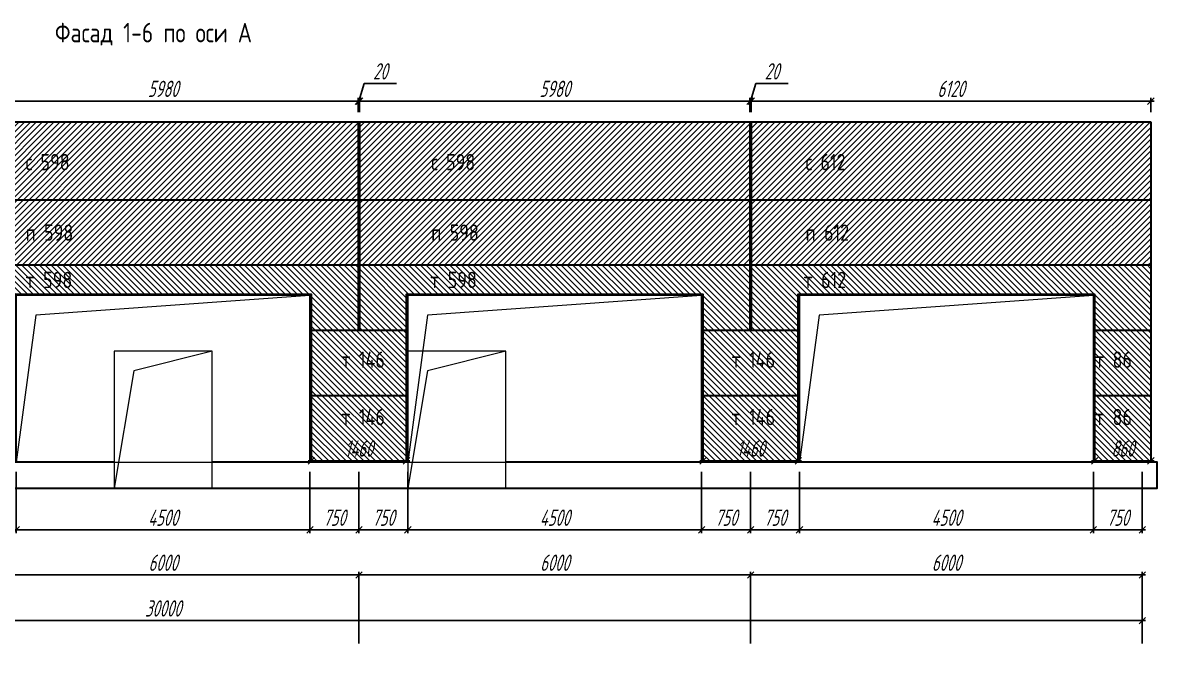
# Model space of a CAD drawing. Header units: millimetres. Extents: x -351329 to 406471, y -253833 to 111767.
# Drawn here: x 25738 to 43119, y -39212 to -29552 of the extents above; entities that cross this region are included whole.
import ezdxf

# ---------------------------------------------------------------- set-up
doc = ezdxf.new("R2010")
doc.units = ezdxf.units.MM
for name, color, linetype, lineweight in [('_Окна_двери', 131, 'Continuous', 15), ('_Оси', 90, 'Continuous', 13), ('_Размеры', 120, 'Continuous', 13), ('_Сендвичи', 230, 'Continuous', 30), ('_Стены', 7, 'Continuous', 30), ('_Текст', 141, 'Continuous', 20), ('выноска', 7, 'Continuous', 13), ('Нумерация RAL 2003', 2, 'Continuous', 30), ('Нумерация RAL 7024', 91, 'Continuous', 30)]:
    doc.layers.add(name, color=color, linetype=linetype, lineweight=lineweight)
doc.layers.add('RAL 2003', color=7, linetype='Continuous', lineweight=15, true_color=0xfa842b)
doc.layers.add('RAL 7024', color=7, linetype='Continuous', lineweight=15, true_color=0x474a50)
doc.styles.add('Museo sans', font='CS_Gost2304.shx')
doc.styles.add('СПДС_размеры', font='spdswin.shx', dxfattribs={"width": 0.8, "oblique": 15})
doc.dimstyles.new('СПДС', dxfattribs={"dimtxt": 2.5, "dimasz": 1, "dimexe": 0.5, "dimexo": 1.5, "dimtad": 1, "dimdec": 0, "dimtxsty": 'СПДС_размеры', "dimblk": 'OBLIQUE', "dimcen": 2.5, "dimdle": 0.5, "dimadec": 8, "dimazin": 0, "dimtfac": 1, "dimtdec": 0, "dimtix": 1, "dimtmove": 0, "dimatfit": 3, "dimfxl": 1, "dimarcsym": 0})

# ---------------------------------------------------------------- blocks, each defined once
blk = doc.blocks.new('_Oblique')
at = {"layer": 'выноска', "color": 0, "lineweight": -2}
blk.add_line((-0.5, -0.5), (0.5, 0.5), dxfattribs=at)
blk = doc.blocks.new('*D244')
at = {"layer": '_Оси', "color": 0, "lineweight": -2, "transparency": 16777216}
for p, q in [((12839, -38712), (42939, -38712)), ((12889, -39062), (12889, -38662)), ((42889, -39062), (42889, -38662))]:
    blk.add_line(p, q, dxfattribs=at)
at = {"layer": 'Defpoints', "color": 0, "transparency": 16777216}
for p in [(42889, -38712), (12889, -39212), (42889, -39212)]:
    blk.add_point(p, dxfattribs=at)
at = {"layer": '_Оси', "color": 0, "lineweight": -2, "transparency": 16777216, "xscale": 100, "yscale": 100, "zscale": 100, "rotation": 180}
blk.add_blockref('_Oblique', (12889, -38712), dxfattribs=at)
at = {"layer": '_Оси', "color": 0, "lineweight": -2, "transparency": 16777216, "xscale": 100, "yscale": 100, "zscale": 100}
blk.add_blockref('_Oblique', (42889, -38712), dxfattribs=at)
at = {"layer": '_Оси', "color": 0, "lineweight": 25, "transparency": 16777216, "insert": (27889, -38524.5), "char_height": 250, "attachment_point": 5, "style": 'СПДС_размеры'}
blk.add_mtext('30000', dxfattribs=at)
blk = doc.blocks.new('*D247')
at = {"layer": '_Оси', "color": 0, "lineweight": -2, "transparency": 16777216}
for p, q in [((24839, -38012), (30939, -38012)), ((24889, -39062), (24889, -37962)), ((30889, -39062), (30889, -37962))]:
    blk.add_line(p, q, dxfattribs=at)
at = {"layer": 'Defpoints', "color": 0, "transparency": 16777216}
for p in [(30889, -38012), (24889, -39212), (30889, -39212)]:
    blk.add_point(p, dxfattribs=at)
at = {"layer": '_Оси', "color": 0, "lineweight": -2, "transparency": 16777216, "xscale": 100, "yscale": 100, "zscale": 100, "rotation": 180}
blk.add_blockref('_Oblique', (24889, -38012), dxfattribs=at)
at = {"layer": '_Оси', "color": 0, "lineweight": -2, "transparency": 16777216, "xscale": 100, "yscale": 100, "zscale": 100}
blk.add_blockref('_Oblique', (30889, -38012), dxfattribs=at)
at = {"layer": '_Оси', "color": 0, "lineweight": 25, "transparency": 16777216, "insert": (27889, -37824.5), "char_height": 250, "attachment_point": 5, "style": 'СПДС_размеры'}
blk.add_mtext('6000', dxfattribs=at)
blk = doc.blocks.new('*D248')
at = {"layer": '_Оси', "color": 0, "lineweight": -2, "transparency": 16777216}
for p, q in [((30839, -38012), (36939, -38012)), ((30889, -39062), (30889, -37962)), ((36889, -39062), (36889, -37962))]:
    blk.add_line(p, q, dxfattribs=at)
at = {"layer": 'Defpoints', "color": 0, "transparency": 16777216}
for p in [(36889, -38012), (30889, -39212), (36889, -39212)]:
    blk.add_point(p, dxfattribs=at)
at = {"layer": '_Оси', "color": 0, "lineweight": -2, "transparency": 16777216, "xscale": 100, "yscale": 100, "zscale": 100, "rotation": 180}
blk.add_blockref('_Oblique', (30889, -38012), dxfattribs=at)
at = {"layer": '_Оси', "color": 0, "lineweight": -2, "transparency": 16777216, "xscale": 100, "yscale": 100, "zscale": 100}
blk.add_blockref('_Oblique', (36889, -38012), dxfattribs=at)
at = {"layer": '_Оси', "color": 0, "lineweight": 25, "transparency": 16777216, "insert": (33889, -37824.5), "char_height": 250, "attachment_point": 5, "style": 'СПДС_размеры'}
blk.add_mtext('6000', dxfattribs=at)
blk = doc.blocks.new('*D249')
at = {"layer": '_Оси', "color": 0, "lineweight": -2, "transparency": 16777216}
for p, q in [((36839, -38012), (42939, -38012)), ((36889, -39062), (36889, -37962)), ((42889, -39062), (42889, -37962))]:
    blk.add_line(p, q, dxfattribs=at)
at = {"layer": 'Defpoints', "color": 0, "transparency": 16777216}
for p in [(42889, -38012), (36889, -39212), (42889, -39212)]:
    blk.add_point(p, dxfattribs=at)
at = {"layer": '_Оси', "color": 0, "lineweight": -2, "transparency": 16777216, "xscale": 100, "yscale": 100, "zscale": 100, "rotation": 180}
blk.add_blockref('_Oblique', (36889, -38012), dxfattribs=at)
at = {"layer": '_Оси', "color": 0, "lineweight": -2, "transparency": 16777216, "xscale": 100, "yscale": 100, "zscale": 100}
blk.add_blockref('_Oblique', (42889, -38012), dxfattribs=at)
at = {"layer": '_Оси', "color": 0, "lineweight": 25, "transparency": 16777216, "insert": (39889, -37824.5), "char_height": 250, "attachment_point": 5, "style": 'СПДС_размеры'}
blk.add_mtext('6000', dxfattribs=at)
blk = doc.blocks.new('*U250')
at = {"color": 0, "ltscale": 100}
blk.add_lwpolyline([(0, 0), (4500, 0), (4500, 2550), (0, 2550)], close=True, dxfattribs=at)
blk.add_lwpolyline([(4500, 2550), (300, 2250), (0, 0)], dxfattribs=at)
blk = doc.blocks.new('*U251')
at = {"color": 0, "ltscale": 100}
blk.add_lwpolyline([(0, 0), (1500, 0), (1500, 2100), (0, 2100)], close=True, dxfattribs=at)
blk.add_lwpolyline([(1500, 2100), (300, 1800), (0, 0)], dxfattribs=at)
blk = doc.blocks.new('*D268')
at = {"layer": '_Размеры', "color": 0, "lineweight": -2, "ltscale": 100, "transparency": 16777216}
for p, q in [((24849, -30753), (30929, -30753)), ((24899, -30923), (24899, -30703)), ((30879, -30923), (30879, -30703))]:
    blk.add_line(p, q, dxfattribs=at)
at = {"layer": 'Defpoints', "color": 0, "ltscale": 100, "transparency": 16777216}
for p in [(30879, -30753), (24899, -31073), (30879, -31073)]:
    blk.add_point(p, dxfattribs=at)
at = {"layer": '_Размеры', "color": 0, "lineweight": -2, "ltscale": 100, "transparency": 16777216, "xscale": 100, "yscale": 100, "zscale": 100, "rotation": 180}
blk.add_blockref('_Oblique', (24899, -30753), dxfattribs=at)
at = {"layer": '_Размеры', "color": 0, "lineweight": -2, "ltscale": 100, "transparency": 16777216, "xscale": 100, "yscale": 100, "zscale": 100}
blk.add_blockref('_Oblique', (30879, -30753), dxfattribs=at)
at = {"layer": '_Размеры', "color": 0, "ltscale": 100, "transparency": 16777216, "insert": (27889, -30565.5), "char_height": 250, "attachment_point": 5, "style": 'СПДС_размеры'}
blk.add_mtext('5980', dxfattribs=at)
blk = doc.blocks.new('*D269')
at = {"layer": '_Размеры', "color": 0, "lineweight": -2, "ltscale": 100, "transparency": 16777216}
for p, q in [((30889, -30753), (30970, -30484)), ((30970, -30484), (31463, -30484)), ((30879, -30753), (30779, -30753)), ((30879, -30923), (30879, -30703)), ((30879, -30753), (30899, -30753)), ((30879, -30753), (30899, -30753)), ((30899, -30923), (30899, -30703)), ((30899, -30753), (30999, -30753))]:
    blk.add_line(p, q, dxfattribs=at)
at = {"layer": 'Defpoints', "color": 0, "ltscale": 100, "transparency": 16777216}
for p in [(30899, -30753), (30879, -31073), (30899, -31073)]:
    blk.add_point(p, dxfattribs=at)
at = {"layer": '_Размеры', "color": 0, "lineweight": -2, "ltscale": 100, "transparency": 16777216, "xscale": 100, "yscale": 100, "zscale": 100}
blk.add_blockref('_Oblique', (30879, -30753), dxfattribs=at)
at = {"layer": '_Размеры', "color": 0, "lineweight": -2, "ltscale": 100, "transparency": 16777216, "xscale": 100, "yscale": 100, "zscale": 100, "rotation": 180}
blk.add_blockref('_Oblique', (30899, -30753), dxfattribs=at)
at = {"layer": '_Размеры', "color": 0, "ltscale": 100, "transparency": 16777216, "insert": (31216, -30297), "char_height": 250, "attachment_point": 5, "style": 'СПДС_размеры'}
blk.add_mtext('20', dxfattribs=at)
blk = doc.blocks.new('*D270')
at = {"layer": '_Размеры', "color": 0, "lineweight": -2, "ltscale": 100, "transparency": 16777216}
for p, q in [((30849, -30753), (36929, -30753)), ((30899, -30923), (30899, -30703)), ((36879, -30923), (36879, -30703))]:
    blk.add_line(p, q, dxfattribs=at)
at = {"layer": 'Defpoints', "color": 0, "ltscale": 100, "transparency": 16777216}
for p in [(36879, -30753), (30899, -31073), (36879, -31073)]:
    blk.add_point(p, dxfattribs=at)
at = {"layer": '_Размеры', "color": 0, "lineweight": -2, "ltscale": 100, "transparency": 16777216, "xscale": 100, "yscale": 100, "zscale": 100, "rotation": 180}
blk.add_blockref('_Oblique', (30899, -30753), dxfattribs=at)
at = {"layer": '_Размеры', "color": 0, "lineweight": -2, "ltscale": 100, "transparency": 16777216, "xscale": 100, "yscale": 100, "zscale": 100}
blk.add_blockref('_Oblique', (36879, -30753), dxfattribs=at)
at = {"layer": '_Размеры', "color": 0, "ltscale": 100, "transparency": 16777216, "insert": (33889, -30565.5), "char_height": 250, "attachment_point": 5, "style": 'СПДС_размеры'}
blk.add_mtext('5980', dxfattribs=at)
blk = doc.blocks.new('*D271')
at = {"layer": '_Размеры', "color": 0, "lineweight": -2, "ltscale": 100, "transparency": 16777216}
for p, q in [((36889, -30753), (36970, -30484)), ((36970, -30484), (37463, -30484)), ((36879, -30753), (36779, -30753)), ((36879, -30923), (36879, -30703)), ((36879, -30753), (36899, -30753)), ((36879, -30753), (36899, -30753)), ((36899, -30923), (36899, -30703)), ((36899, -30753), (36999, -30753))]:
    blk.add_line(p, q, dxfattribs=at)
at = {"layer": 'Defpoints', "color": 0, "ltscale": 100, "transparency": 16777216}
for p in [(36899, -30753), (36879, -31073), (36899, -31073)]:
    blk.add_point(p, dxfattribs=at)
at = {"layer": '_Размеры', "color": 0, "lineweight": -2, "ltscale": 100, "transparency": 16777216, "xscale": 100, "yscale": 100, "zscale": 100}
blk.add_blockref('_Oblique', (36879, -30753), dxfattribs=at)
at = {"layer": '_Размеры', "color": 0, "lineweight": -2, "ltscale": 100, "transparency": 16777216, "xscale": 100, "yscale": 100, "zscale": 100, "rotation": 180}
blk.add_blockref('_Oblique', (36899, -30753), dxfattribs=at)
at = {"layer": '_Размеры', "color": 0, "ltscale": 100, "transparency": 16777216, "insert": (37216, -30297), "char_height": 250, "attachment_point": 5, "style": 'СПДС_размеры'}
blk.add_mtext('20', dxfattribs=at)
blk = doc.blocks.new('*D272')
at = {"layer": '_Размеры', "color": 0, "lineweight": -2, "ltscale": 100, "transparency": 16777216}
for p, q in [((36849, -30753), (43069, -30753)), ((36899, -30923), (36899, -30703)), ((43019, -30923), (43019, -30703))]:
    blk.add_line(p, q, dxfattribs=at)
at = {"layer": 'Defpoints', "color": 0, "ltscale": 100, "transparency": 16777216}
for p in [(43019, -30753), (36899, -31073), (43019, -31073)]:
    blk.add_point(p, dxfattribs=at)
at = {"layer": '_Размеры', "color": 0, "lineweight": -2, "ltscale": 100, "transparency": 16777216, "xscale": 100, "yscale": 100, "zscale": 100, "rotation": 180}
blk.add_blockref('_Oblique', (36899, -30753), dxfattribs=at)
at = {"layer": '_Размеры', "color": 0, "lineweight": -2, "ltscale": 100, "transparency": 16777216, "xscale": 100, "yscale": 100, "zscale": 100}
blk.add_blockref('_Oblique', (43019, -30753), dxfattribs=at)
at = {"layer": '_Размеры', "color": 0, "ltscale": 100, "transparency": 16777216, "insert": (39959, -30565.5), "char_height": 250, "attachment_point": 5, "style": 'СПДС_размеры'}
blk.add_mtext('6120', dxfattribs=at)
blk = doc.blocks.new('*D276')
at = {"layer": '_Размеры', "color": 0, "lineweight": -2, "ltscale": 100, "transparency": 16777216}
for p, q in [((30159, -36113), (30159, -36213)), ((31619, -36113), (31619, -36213)), ((30109, -36263), (31669, -36263))]:
    blk.add_line(p, q, dxfattribs=at)
at = {"layer": 'Defpoints', "color": 0, "ltscale": 100, "transparency": 16777216}
for p in [(30159, -36263), (31619, -36263), (31619, -36263)]:
    blk.add_point(p, dxfattribs=at)
at = {"layer": '_Размеры', "color": 0, "lineweight": -2, "ltscale": 100, "transparency": 16777216, "xscale": 100, "yscale": 100, "zscale": 100, "rotation": 180}
blk.add_blockref('_Oblique', (30159, -36263), dxfattribs=at)
at = {"layer": '_Размеры', "color": 0, "lineweight": -2, "ltscale": 100, "transparency": 16777216, "xscale": 100, "yscale": 100, "zscale": 100}
blk.add_blockref('_Oblique', (31619, -36263), dxfattribs=at)
at = {"layer": '_Размеры', "color": 0, "ltscale": 100, "transparency": 16777216, "insert": (30889, -36075.5), "char_height": 250, "attachment_point": 5, "style": 'СПДС_размеры'}
blk.add_mtext('1460', dxfattribs=at)
blk = doc.blocks.new('*D277')
at = {"layer": '_Размеры', "color": 0, "lineweight": -2, "ltscale": 100, "transparency": 16777216}
for p, q in [((36159, -36113), (36159, -36213)), ((37619, -36113), (37619, -36213)), ((36109, -36263), (37669, -36263))]:
    blk.add_line(p, q, dxfattribs=at)
at = {"layer": 'Defpoints', "color": 0, "ltscale": 100, "transparency": 16777216}
for p in [(36159, -36263), (37619, -36263), (37619, -36263)]:
    blk.add_point(p, dxfattribs=at)
at = {"layer": '_Размеры', "color": 0, "lineweight": -2, "ltscale": 100, "transparency": 16777216, "xscale": 100, "yscale": 100, "zscale": 100, "rotation": 180}
blk.add_blockref('_Oblique', (36159, -36263), dxfattribs=at)
at = {"layer": '_Размеры', "color": 0, "lineweight": -2, "ltscale": 100, "transparency": 16777216, "xscale": 100, "yscale": 100, "zscale": 100}
blk.add_blockref('_Oblique', (37619, -36263), dxfattribs=at)
at = {"layer": '_Размеры', "color": 0, "ltscale": 100, "transparency": 16777216, "insert": (36889, -36075.5), "char_height": 250, "attachment_point": 5, "style": 'СПДС_размеры'}
blk.add_mtext('1460', dxfattribs=at)
blk = doc.blocks.new('*D278')
at = {"layer": '_Размеры', "color": 0, "lineweight": -2, "ltscale": 100, "transparency": 16777216}
for p, q in [((42159, -36113), (42159, -36213)), ((43019, -36113), (43019, -36213)), ((42109, -36263), (43069, -36263))]:
    blk.add_line(p, q, dxfattribs=at)
at = {"layer": 'Defpoints', "color": 0, "ltscale": 100, "transparency": 16777216}
for p in [(42159, -36263), (43019, -36263), (43019, -36263)]:
    blk.add_point(p, dxfattribs=at)
at = {"layer": '_Размеры', "color": 0, "lineweight": -2, "ltscale": 100, "transparency": 16777216, "xscale": 100, "yscale": 100, "zscale": 100, "rotation": 180}
blk.add_blockref('_Oblique', (42159, -36263), dxfattribs=at)
at = {"layer": '_Размеры', "color": 0, "lineweight": -2, "ltscale": 100, "transparency": 16777216, "xscale": 100, "yscale": 100, "zscale": 100}
blk.add_blockref('_Oblique', (43019, -36263), dxfattribs=at)
at = {"layer": '_Размеры', "color": 0, "ltscale": 100, "transparency": 16777216, "insert": (42589, -36075.5), "char_height": 250, "attachment_point": 5, "style": 'СПДС_размеры'}
blk.add_mtext('860', dxfattribs=at)
blk = doc.blocks.new('*D317')
at = {"layer": '_Размеры', "color": 0, "lineweight": -2, "ltscale": 100, "transparency": 16777216}
for p, q in [((25639, -36433), (25639, -37372)), ((30139, -36433), (30139, -37372)), ((25589, -37322), (30189, -37322))]:
    blk.add_line(p, q, dxfattribs=at)
at = {"layer": 'Defpoints', "color": 0, "ltscale": 100, "transparency": 16777216}
for p in [(25639, -36283), (30139, -36283), (30139, -37322)]:
    blk.add_point(p, dxfattribs=at)
at = {"layer": '_Размеры', "color": 0, "lineweight": -2, "ltscale": 100, "transparency": 16777216, "xscale": 100, "yscale": 100, "zscale": 100, "rotation": 180}
blk.add_blockref('_Oblique', (25639, -37322), dxfattribs=at)
at = {"layer": '_Размеры', "color": 0, "lineweight": -2, "ltscale": 100, "transparency": 16777216, "xscale": 100, "yscale": 100, "zscale": 100}
blk.add_blockref('_Oblique', (30139, -37322), dxfattribs=at)
at = {"layer": '_Размеры', "color": 0, "ltscale": 100, "transparency": 16777216, "insert": (27889, -37134.5), "char_height": 250, "attachment_point": 5, "style": 'СПДС_размеры'}
blk.add_mtext('4500', dxfattribs=at)
blk = doc.blocks.new('*D318')
at = {"layer": '_Размеры', "color": 0, "lineweight": -2, "ltscale": 100, "transparency": 16777216}
for p, q in [((30139, -36433), (30139, -37372)), ((30889, -36433), (30889, -37372)), ((30089, -37322), (30939, -37322))]:
    blk.add_line(p, q, dxfattribs=at)
at = {"layer": 'Defpoints', "color": 0, "ltscale": 100, "transparency": 16777216}
for p in [(30139, -36283), (30889, -36283), (30889, -37322)]:
    blk.add_point(p, dxfattribs=at)
at = {"layer": '_Размеры', "color": 0, "lineweight": -2, "ltscale": 100, "transparency": 16777216, "xscale": 100, "yscale": 100, "zscale": 100, "rotation": 180}
blk.add_blockref('_Oblique', (30139, -37322), dxfattribs=at)
at = {"layer": '_Размеры', "color": 0, "lineweight": -2, "ltscale": 100, "transparency": 16777216, "xscale": 100, "yscale": 100, "zscale": 100}
blk.add_blockref('_Oblique', (30889, -37322), dxfattribs=at)
at = {"layer": '_Размеры', "color": 0, "ltscale": 100, "transparency": 16777216, "insert": (30514, -37134.5), "char_height": 250, "attachment_point": 5, "style": 'СПДС_размеры'}
blk.add_mtext('750', dxfattribs=at)
blk = doc.blocks.new('*D319')
at = {"layer": '_Размеры', "color": 0, "lineweight": -2, "ltscale": 100, "transparency": 16777216}
for p, q in [((30889, -36433), (30889, -37372)), ((31639, -36433), (31639, -37372)), ((30839, -37322), (31689, -37322))]:
    blk.add_line(p, q, dxfattribs=at)
at = {"layer": 'Defpoints', "color": 0, "ltscale": 100, "transparency": 16777216}
for p in [(30889, -36283), (31639, -36283), (31639, -37322)]:
    blk.add_point(p, dxfattribs=at)
at = {"layer": '_Размеры', "color": 0, "lineweight": -2, "ltscale": 100, "transparency": 16777216, "xscale": 100, "yscale": 100, "zscale": 100, "rotation": 180}
blk.add_blockref('_Oblique', (30889, -37322), dxfattribs=at)
at = {"layer": '_Размеры', "color": 0, "lineweight": -2, "ltscale": 100, "transparency": 16777216, "xscale": 100, "yscale": 100, "zscale": 100}
blk.add_blockref('_Oblique', (31639, -37322), dxfattribs=at)
at = {"layer": '_Размеры', "color": 0, "ltscale": 100, "transparency": 16777216, "insert": (31264, -37134.5), "char_height": 250, "attachment_point": 5, "style": 'СПДС_размеры'}
blk.add_mtext('750', dxfattribs=at)
blk = doc.blocks.new('*D320')
at = {"layer": '_Размеры', "color": 0, "lineweight": -2, "ltscale": 100, "transparency": 16777216}
for p, q in [((31639, -36433), (31639, -37372)), ((36139, -36433), (36139, -37372)), ((31589, -37322), (36189, -37322))]:
    blk.add_line(p, q, dxfattribs=at)
at = {"layer": 'Defpoints', "color": 0, "ltscale": 100, "transparency": 16777216}
for p in [(31639, -36283), (36139, -36283), (36139, -37322)]:
    blk.add_point(p, dxfattribs=at)
at = {"layer": '_Размеры', "color": 0, "lineweight": -2, "ltscale": 100, "transparency": 16777216, "xscale": 100, "yscale": 100, "zscale": 100, "rotation": 180}
blk.add_blockref('_Oblique', (31639, -37322), dxfattribs=at)
at = {"layer": '_Размеры', "color": 0, "lineweight": -2, "ltscale": 100, "transparency": 16777216, "xscale": 100, "yscale": 100, "zscale": 100}
blk.add_blockref('_Oblique', (36139, -37322), dxfattribs=at)
at = {"layer": '_Размеры', "color": 0, "ltscale": 100, "transparency": 16777216, "insert": (33889, -37134.5), "char_height": 250, "attachment_point": 5, "style": 'СПДС_размеры'}
blk.add_mtext('4500', dxfattribs=at)
blk = doc.blocks.new('*D321')
at = {"layer": '_Размеры', "color": 0, "lineweight": -2, "ltscale": 100, "transparency": 16777216}
for p, q in [((36139, -36433), (36139, -37372)), ((36889, -36433), (36889, -37372)), ((36089, -37322), (36939, -37322))]:
    blk.add_line(p, q, dxfattribs=at)
at = {"layer": 'Defpoints', "color": 0, "ltscale": 100, "transparency": 16777216}
for p in [(36139, -36283), (36889, -36283), (36889, -37322)]:
    blk.add_point(p, dxfattribs=at)
at = {"layer": '_Размеры', "color": 0, "lineweight": -2, "ltscale": 100, "transparency": 16777216, "xscale": 100, "yscale": 100, "zscale": 100, "rotation": 180}
blk.add_blockref('_Oblique', (36139, -37322), dxfattribs=at)
at = {"layer": '_Размеры', "color": 0, "lineweight": -2, "ltscale": 100, "transparency": 16777216, "xscale": 100, "yscale": 100, "zscale": 100}
blk.add_blockref('_Oblique', (36889, -37322), dxfattribs=at)
at = {"layer": '_Размеры', "color": 0, "ltscale": 100, "transparency": 16777216, "insert": (36514, -37134.5), "char_height": 250, "attachment_point": 5, "style": 'СПДС_размеры'}
blk.add_mtext('750', dxfattribs=at)
blk = doc.blocks.new('*D322')
at = {"layer": '_Размеры', "color": 0, "lineweight": -2, "ltscale": 100, "transparency": 16777216}
for p, q in [((36889, -36433), (36889, -37372)), ((37639, -36433), (37639, -37372)), ((36839, -37322), (37689, -37322))]:
    blk.add_line(p, q, dxfattribs=at)
at = {"layer": 'Defpoints', "color": 0, "ltscale": 100, "transparency": 16777216}
for p in [(36889, -36283), (37639, -36283), (37639, -37322)]:
    blk.add_point(p, dxfattribs=at)
at = {"layer": '_Размеры', "color": 0, "lineweight": -2, "ltscale": 100, "transparency": 16777216, "xscale": 100, "yscale": 100, "zscale": 100, "rotation": 180}
blk.add_blockref('_Oblique', (36889, -37322), dxfattribs=at)
at = {"layer": '_Размеры', "color": 0, "lineweight": -2, "ltscale": 100, "transparency": 16777216, "xscale": 100, "yscale": 100, "zscale": 100}
blk.add_blockref('_Oblique', (37639, -37322), dxfattribs=at)
at = {"layer": '_Размеры', "color": 0, "ltscale": 100, "transparency": 16777216, "insert": (37264, -37134.5), "char_height": 250, "attachment_point": 5, "style": 'СПДС_размеры'}
blk.add_mtext('750', dxfattribs=at)
blk = doc.blocks.new('*D323')
at = {"layer": '_Размеры', "color": 0, "lineweight": -2, "ltscale": 100, "transparency": 16777216}
for p, q in [((37639, -36433), (37639, -37372)), ((42139, -36433), (42139, -37372)), ((37589, -37322), (42189, -37322))]:
    blk.add_line(p, q, dxfattribs=at)
at = {"layer": 'Defpoints', "color": 0, "ltscale": 100, "transparency": 16777216}
for p in [(37639, -36283), (42139, -36283), (42139, -37322)]:
    blk.add_point(p, dxfattribs=at)
at = {"layer": '_Размеры', "color": 0, "lineweight": -2, "ltscale": 100, "transparency": 16777216, "xscale": 100, "yscale": 100, "zscale": 100, "rotation": 180}
blk.add_blockref('_Oblique', (37639, -37322), dxfattribs=at)
at = {"layer": '_Размеры', "color": 0, "lineweight": -2, "ltscale": 100, "transparency": 16777216, "xscale": 100, "yscale": 100, "zscale": 100}
blk.add_blockref('_Oblique', (42139, -37322), dxfattribs=at)
at = {"layer": '_Размеры', "color": 0, "ltscale": 100, "transparency": 16777216, "insert": (39889, -37134.5), "char_height": 250, "attachment_point": 5, "style": 'СПДС_размеры'}
blk.add_mtext('4500', dxfattribs=at)
blk = doc.blocks.new('*D324')
at = {"layer": '_Размеры', "color": 0, "lineweight": -2, "ltscale": 100, "transparency": 16777216}
for p, q in [((42139, -36433), (42139, -37372)), ((42889, -36433), (42889, -37372)), ((42089, -37322), (42939, -37322))]:
    blk.add_line(p, q, dxfattribs=at)
at = {"layer": 'Defpoints', "color": 0, "ltscale": 100, "transparency": 16777216}
for p in [(42139, -36283), (42889, -36283), (42889, -37322)]:
    blk.add_point(p, dxfattribs=at)
at = {"layer": '_Размеры', "color": 0, "lineweight": -2, "ltscale": 100, "transparency": 16777216, "xscale": 100, "yscale": 100, "zscale": 100, "rotation": 180}
blk.add_blockref('_Oblique', (42139, -37322), dxfattribs=at)
at = {"layer": '_Размеры', "color": 0, "lineweight": -2, "ltscale": 100, "transparency": 16777216, "xscale": 100, "yscale": 100, "zscale": 100}
blk.add_blockref('_Oblique', (42889, -37322), dxfattribs=at)
at = {"layer": '_Размеры', "color": 0, "ltscale": 100, "transparency": 16777216, "insert": (42514, -37134.5), "char_height": 250, "attachment_point": 5, "style": 'СПДС_размеры'}
blk.add_mtext('750', dxfattribs=at)

msp = doc.modelspace()

# ---------------------------------------------------------------- hatches: boundary and pattern name
at = {"layer": 'RAL 2003', "ltscale": 100}
h = msp.add_hatch(dxfattribs=at)
h.set_pattern_fill('ANSI31', color=256, scale=20, angle=270)
h.paths.add_polyline_path([(25639, -33733), (30139, -33733), (30139, -36263), (31639, -36263), (31639, -34583), (31639, -33733), (36139, -33733), (36139, -36263), (37639, -36263), (37639, -33733), (42139, -33733), (42139, -36263), (43019, -36263), (43019, -33263), (12759, -33263), (12759, -36263), (13639, -36263), (13639, -33733), (18139, -33733), (18139, -36263), (19639, -36263), (19639, -33733), (24139, -33733), (24139, -36263), (25639, -36263)])
h.paths.add_polyline_path([(12824.4, -36260.9), (13463.7, -36260.9), (13563.1, -35890.1), (12923.8, -35890.1)], flags=24)
h.paths.add_polyline_path([(18430.8, -36260.9), (19222.5, -36260.9), (19321.8, -35890.1), (18530.2, -35890.1)], flags=24)
h.paths.add_polyline_path([(24430.8, -36260.9), (25222.5, -36260.9), (25321.8, -35890.1), (24530.2, -35890.1)], flags=24)
h.paths.add_polyline_path([(30430.8, -36260.9), (31222.5, -36260.9), (31321.8, -35890.1), (30530.2, -35890.1)], flags=24)
h.paths.add_polyline_path([(36430.8, -36260.9), (37222.5, -36260.9), (37321.8, -35890.1), (36530.2, -35890.1)], flags=24)
h.paths.add_polyline_path([(42224.4, -36260.9), (42863.7, -36260.9), (42963.1, -35890.1), (42323.8, -35890.1)], flags=24)
h.paths.add_polyline_path([(36568.4, -35784.1), (37497.2, -35784.1), (37497.2, -35387.4), (36568.4, -35387.4)], flags=24)
h.paths.add_polyline_path([(36568.4, -34905.1), (37497.2, -34905.1), (37497.2, -34508.4), (36568.4, -34508.4)], flags=24)
h.paths.add_polyline_path([(30590.4, -35784.1), (31519.2, -35784.1), (31519.2, -35387.4), (30590.4, -35387.4)], flags=24)
h.paths.add_polyline_path([(30590.4, -34905.1), (31519.2, -34905.1), (31519.2, -34508.4), (30590.4, -34508.4)], flags=24)
h.paths.add_polyline_path([(24552.4, -35784.1), (25481.2, -35784.1), (25481.2, -35387.4), (24552.4, -35387.4)], flags=24)
h.paths.add_polyline_path([(24552.4, -34905.1), (25481.2, -34905.1), (25481.2, -34508.4), (24552.4, -34508.4)], flags=24)
h.paths.add_polyline_path([(18364.4, -35784.1), (19293.2, -35784.1), (19293.2, -35387.4), (18364.4, -35387.4)], flags=24)
h.paths.add_polyline_path([(18364.4, -34905.1), (19293.2, -34905.1), (19293.2, -34508.4), (18364.4, -34508.4)], flags=24)
h.paths.add_polyline_path([(42135.4, -35784.1), (42914.2, -35784.1), (42914.2, -35387.4), (42135.4, -35387.4)], flags=25)
h.paths.add_polyline_path([(42135.4, -34905.1), (42914.2, -34905.1), (42914.2, -34508.4), (42135.4, -34508.4)], flags=25)
h.paths.add_polyline_path([(12768.4, -35784.1), (13547.2, -35784.1), (13547.2, -35387.4), (12768.4, -35387.4)], flags=24)
h.paths.add_polyline_path([(12768.4, -34905.1), (13547.2, -34905.1), (13547.2, -34508.4), (12768.4, -34508.4)], flags=24)
h.paths.add_polyline_path([(31951.4, -33698.6), (32908.6, -33698.6), (32908.6, -33301.9), (31951.4, -33301.9)], flags=24)
h.paths.add_polyline_path([(25753.4, -33698.6), (26710.6, -33698.6), (26710.6, -33301.9), (25753.4, -33301.9)], flags=24)
h.paths.add_polyline_path([(19681.4, -33698.6), (20638.6, -33698.6), (20638.6, -33301.9), (19681.4, -33301.9)], flags=24)
h.paths.add_polyline_path([(37670.2, -33685.3), (38591.2, -33685.3), (38591.2, -33281.3), (37670.2, -33281.3)], flags=24)
h.paths.add_polyline_path([(13706.2, -33685.3), (14627.2, -33685.3), (14627.2, -33281.3), (13706.2, -33281.3)], flags=24)
at = {"layer": 'RAL 7024', "ltscale": 100}
h = msp.add_hatch(dxfattribs=at)
h.set_pattern_fill('ANSI31', color=256, scale=20)
h.paths.add_polyline_path([(43019, -31073), (12759, -31073), (12759, -33263), (43019, -33263)])
h.paths.add_polyline_path([(31958.6, -31893.6), (32848.6, -31893.6), (32848.6, -31496.9), (31958.6, -31496.9)], flags=24)
h.paths.add_polyline_path([(25745.6, -31893.6), (26635.6, -31893.6), (26635.6, -31496.9), (25745.6, -31496.9)], flags=24)
h.paths.add_polyline_path([(19687.6, -31893.6), (20577.6, -31893.6), (20577.6, -31496.9), (19687.6, -31496.9)], flags=24)
h.paths.add_polyline_path([(37690.5, -31890), (38548.1, -31890), (38548.1, -31474.4), (37690.5, -31474.4)], flags=24)
h.paths.add_polyline_path([(13679.5, -31890), (14537.1, -31890), (14537.1, -31474.4), (13679.5, -31474.4)], flags=24)
h.paths.add_polyline_path([(31966.4, -32973.6), (32873.6, -32973.6), (32873.6, -32576.9), (31966.4, -32576.9)], flags=24)
h.paths.add_polyline_path([(25753.4, -32973.6), (26660.6, -32973.6), (26660.6, -32576.9), (25753.4, -32576.9)], flags=24)
h.paths.add_polyline_path([(19695.4, -32973.6), (20602.6, -32973.6), (20602.6, -32576.9), (19695.4, -32576.9)], flags=24)
h.paths.add_polyline_path([(37700.2, -32960.3), (38571.2, -32960.3), (38571.2, -32556.3), (37700.2, -32556.3)], flags=24)
h.paths.add_polyline_path([(13689.2, -32960.3), (14560.2, -32960.3), (14560.2, -32556.3), (13689.2, -32556.3)], flags=24)

# ---------------------------------------------------------------- linework, layer by layer
at = {"layer": '_Сендвичи', "ltscale": 100}
for p, q in [((12759, -31073), (43019, -31073)), ((30879, -31073), (30879, -34263)), ((30899, -31073), (30899, -34263)), ((36879, -31073), (36879, -34263)), ((36899, -31073), (36899, -34263)), ((43019, -31073), (43019, -36263)), ((12759, -32263), (43019, -32263)), ((12759, -33263), (43019, -33263)), ((30139, -34263), (31639, -34263)), ((36139, -34263), (37639, -34263)), ((42139, -34263), (43019, -34263)), ((30139, -35263), (31639, -35263)), ((36139, -35263), (37639, -35263)), ((42139, -35263), (43019, -35263)), ((30139, -36263), (31639, -36263)), ((36139, -36263), (37639, -36263)), ((42139, -36263), (43019, -36263))]:
    msp.add_line(p, q, dxfattribs=at)
for points in [[(25619, -36283), (25619, -33713), (30159, -33713), (30159, -36283)], [(31619, -36283), (31619, -33713), (36159, -33713), (36159, -36283)], [(37619, -36283), (37619, -33713), (42159, -33713), (42159, -36283)]]:
    msp.add_lwpolyline(points, dxfattribs=at)
at = {"layer": '_Стены', "ltscale": 100}
for points in [[(13639, -36283), (12659, -36283), (12659, -36683), (43119, -36683), (43119, -36283), (33139, -36283)], [(27139, -36283), (22639, -36283)], [(31639, -36283), (28639, -36283)]]:
    msp.add_lwpolyline(points, dxfattribs=at)

# ---------------------------------------------------------------- block references
at = {"layer": '_Окна_двери', "ltscale": 100}
for name, p in [('*U250', (25639, -36283)), ('*U250', (31639, -36283)), ('*U250', (37639, -36283)), ('*U251', (27139, -36683)), ('*U251', (31639, -36683))]:
    msp.add_blockref(name, p, dxfattribs=at)

# ---------------------------------------------------------------- texts
at = {"layer": '_Текст', "linetype": 'Continuous', "ltscale": 100, "style": 'Museo sans'}
msp.add_text('Фасад 1-6 по оси А', height=300, dxfattribs=at).set_placement((26232, -29854))
at = {"layer": 'Нумерация RAL 2003', "linetype": 'Continuous', "ltscale": 100, "style": 'Museo sans'}
for s, p in [('т 598', (25782, -33618)), ('т 598', (31980, -33618)), ('т 612', (37700, -33618)), ('т 146', (30619, -34839)), ('т 146', (36597, -34839)), ('т 86', (42164, -34839)), ('т 146', (30619, -35718)), ('т 146', (36597, -35718)), ('т 86', (42164, -35718))]:
    msp.add_text(s, height=250, dxfattribs=at).set_placement(p)
at = {"layer": 'Нумерация RAL 7024', "linetype": 'Continuous', "ltscale": 100, "style": 'Museo sans'}
for s, p in [('с 598', (25782, -31813)), ('с 598', (31995, -31813)), ('с 612', (37730, -31813)), ('п 598', (25782, -32893)), ('п 598', (31995, -32893)), ('п 612', (37730, -32893))]:
    msp.add_text(s, height=250, dxfattribs=at).set_placement(p)

# ---------------------------------------------------------------- dimensions: what is measured, and where the dimension line sits
at = {"layer": '_Оси', "lineweight": 25}
for base, p1, p2, picture, middle in [((30889, -38012), (24889, -39212), (30889, -39212), '*D247', (27889, -37824.5)), ((36889, -38012), (30889, -39212), (36889, -39212), '*D248', (33889, -37824.5)), ((42889, -38012), (36889, -39212), (42889, -39212), '*D249', (39889, -37824.5)), ((42889, -38712), (12889, -39212), (42889, -39212), '*D244', (27889, -38524.5))]:
    dim = msp.add_linear_dim(base=base, p1=p1, p2=p2, dimstyle='СПДС', override={"dimscale": 100}, dxfattribs=at)
    dim.commit()
    dim.dimension.update_dxf_attribs({"geometry": picture, "text_midpoint": middle})
at = {"layer": '_Размеры', "ltscale": 100}
for base, p1, p2, picture, middle in [((30899, -30753), (30879, -31073), (30899, -31073), '*D269', (31032.1, -30296.8)), ((36899, -30753), (36879, -31073), (36899, -31073), '*D271', (37032.1, -30296.8)), ((30879, -30753), (24899, -31073), (30879, -31073), '*D268', (27889, -30565.5)), ((36879, -30753), (30899, -31073), (36879, -31073), '*D270', (33889, -30565.5)), ((43019, -30753), (36899, -31073), (43019, -31073), '*D272', (39959, -30565.5)), ((31619, -36263), (30159, -36263), (31619, -36263), '*D276', (30889, -36075.5)), ((37619, -36263), (36159, -36263), (37619, -36263), '*D277', (36889, -36075.5)), ((43019, -36263), (42159, -36263), (43019, -36263), '*D278', (42589, -36075.5)), ((30139, -37322), (25639, -36283), (30139, -36283), '*D317', (27889, -37134.5)), ((30889, -37322), (30139, -36283), (30889, -36283), '*D318', (30514, -37134.5)), ((31639, -37322), (30889, -36283), (31639, -36283), '*D319', (31264, -37134.5)), ((36139, -37322), (31639, -36283), (36139, -36283), '*D320', (33889, -37134.5)), ((36889, -37322), (36139, -36283), (36889, -36283), '*D321', (36514, -37134.5)), ((37639, -37322), (36889, -36283), (37639, -36283), '*D322', (37264, -37134.5)), ((42139, -37322), (37639, -36283), (42139, -36283), '*D323', (39889, -37134.5)), ((42889, -37322), (42139, -36283), (42889, -36283), '*D324', (42514, -37134.5))]:
    dim = msp.add_linear_dim(base=base, p1=p1, p2=p2, dimstyle='СПДС', override={"dimscale": 100, "dimadec": 0, "dimtix": 0, "dimtmove": 1}, dxfattribs=at)
    dim.commit()
    dim.dimension.update_dxf_attribs({"geometry": picture, "text_midpoint": middle})

doc.saveas('drawing.dxf')
